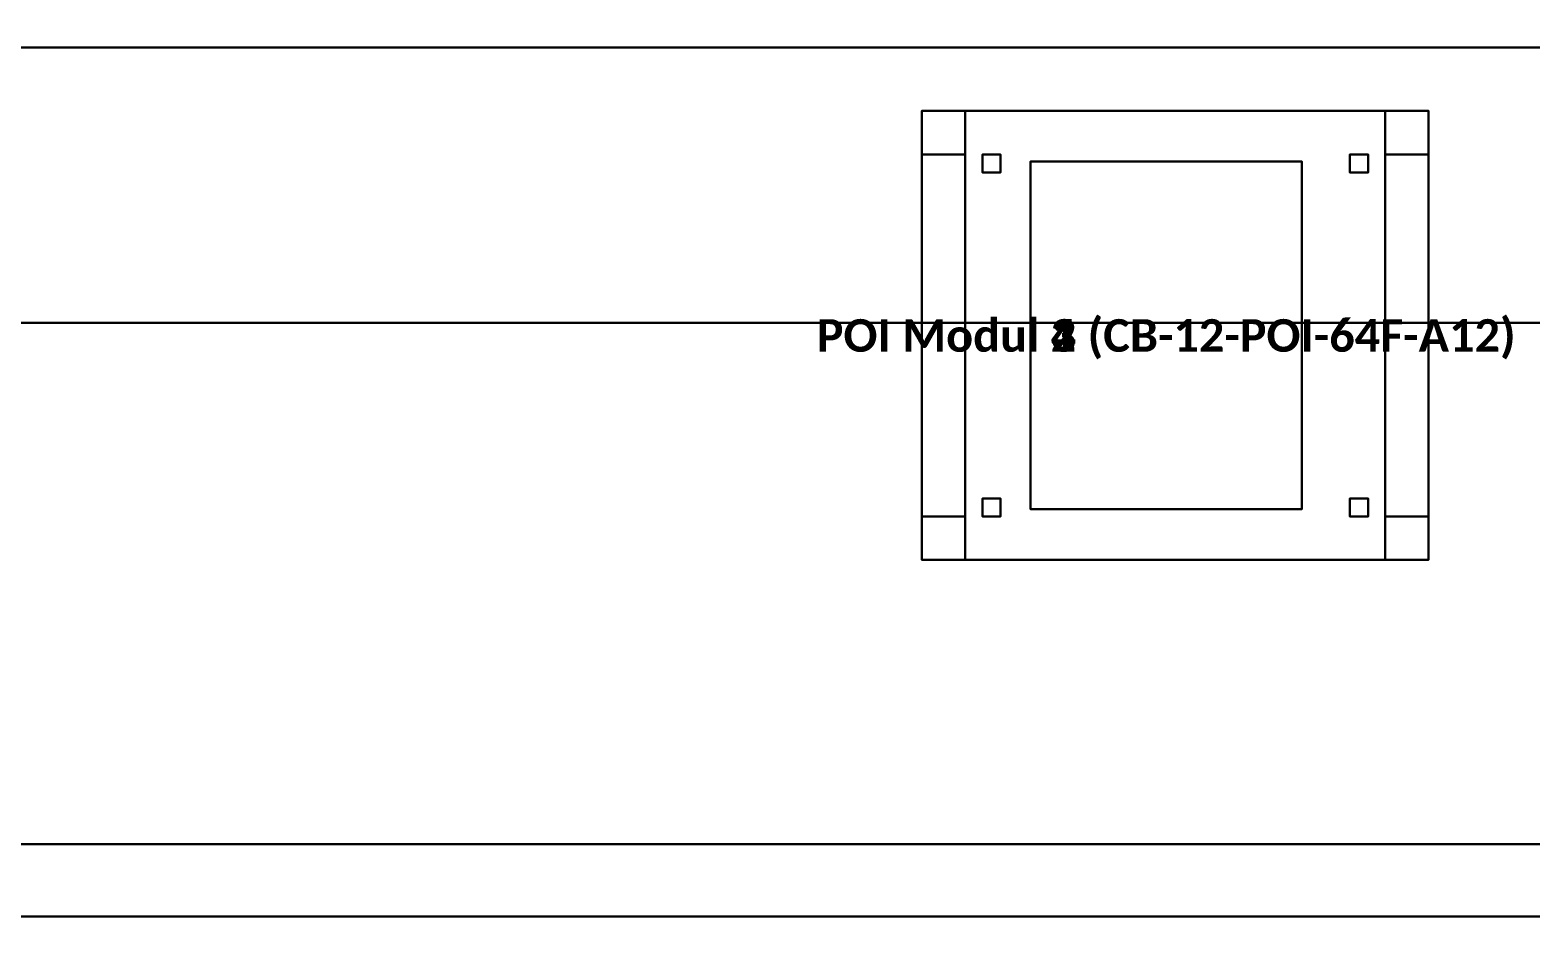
# Model space of a CAD drawing. Header units: metres. Extents: x -25 to 25, y -60.4 to 35.
# Drawn here: x 1.568 to 3.641, y 0.062 to 1.324 of the extents above; entities that cross this region are included whole.
import ezdxf
from ezdxf.enums import TextEntityAlignment as Align

# ---------------------------------------------------------------- set-up
doc = ezdxf.new("R2010")
doc.units = ezdxf.units.M
for name, color, linetype in [('EKP_POI_MODULLERI', 40, 'CONTINUOUS'), ('EKP_POI_TASIYICI_SASE', 30, 'CONTINUOUS'), ('MONTAJ_BORULARI', 2, 'CONTINUOUS'), ('ZEMIN_PLATFORM', 8, 'CONTINUOUS')]:
    doc.layers.add(name, color=color, linetype=linetype)
doc.styles.get("Standard").update_dxf_attribs({"font": 'calibrib.ttf'})

msp = doc.modelspace()

# ---------------------------------------------------------------- linework, layer by layer
at = {"layer": 'EKP_POI_MODULLERI'}
for p, q in [((3.325, 1.1424, 20.1585), (2.95, 1.1424, 20.1585)), ((2.95, 1.1424, 20.1585), (2.95, 0.6624, 20.1585)), ((3.325, 1.1424, 20.4225), (2.95, 1.1424, 20.4225)), ((2.95, 1.1424, 20.4225), (2.95, 0.6624, 20.4225)), ((2.95, 1.1424, 20.1585), (2.95, 1.1424, 20.4225)), ((3.325, 1.1424, 20.4735), (2.95, 1.1424, 20.4735)), ((2.95, 1.1424, 20.4735), (2.95, 0.6624, 20.4735)), ((3.325, 1.1424, 20.7375), (2.95, 1.1424, 20.7375)), ((2.95, 1.1424, 20.7375), (2.95, 0.6624, 20.7375)), ((2.95, 1.1424, 20.4735), (2.95, 1.1424, 20.7375)), ((3.325, 1.1424, 20.7885), (2.95, 1.1424, 20.7885)), ((2.95, 1.1424, 20.7885), (2.95, 0.6624, 20.7885)), ((3.325, 1.1424, 21.0525), (2.95, 1.1424, 21.0525)), ((2.95, 1.1424, 21.0525), (2.95, 0.6624, 21.0525)), ((2.95, 1.1424, 20.7885), (2.95, 1.1424, 21.0525)), ((3.325, 1.1424, 21.1035), (2.95, 1.1424, 21.1035)), ((2.95, 1.1424, 21.1035), (2.95, 0.6624, 21.1035)), ((3.325, 1.1424, 21.3675), (2.95, 1.1424, 21.3675)), ((2.95, 1.1424, 21.3675), (2.95, 0.6624, 21.3675)), ((2.95, 1.1424, 21.1035), (2.95, 1.1424, 21.3675)), ((3.325, 0.6624, 20.1585), (3.325, 1.1424, 20.1585)), ((3.325, 0.6624, 20.4225), (3.325, 1.1424, 20.4225)), ((3.325, 1.1424, 20.1585), (3.325, 1.1424, 20.4225)), ((3.325, 0.6624, 20.4735), (3.325, 1.1424, 20.4735)), ((3.325, 0.6624, 20.7375), (3.325, 1.1424, 20.7375)), ((3.325, 1.1424, 20.4735), (3.325, 1.1424, 20.7375)), ((3.325, 0.6624, 20.7885), (3.325, 1.1424, 20.7885)), ((3.325, 0.6624, 21.0525), (3.325, 1.1424, 21.0525)), ((3.325, 1.1424, 20.7885), (3.325, 1.1424, 21.0525)), ((3.325, 0.6624, 21.1035), (3.325, 1.1424, 21.1035)), ((3.325, 0.6624, 21.3675), (3.325, 1.1424, 21.3675)), ((3.325, 1.1424, 21.1035), (3.325, 1.1424, 21.3675)), ((2.95, 0.6624, 20.1585), (3.325, 0.6624, 20.1585)), ((2.95, 0.6624, 20.4225), (3.325, 0.6624, 20.4225)), ((2.95, 0.6624, 20.1585), (2.95, 0.6624, 20.4225)), ((2.95, 0.6624, 20.4735), (3.325, 0.6624, 20.4735)), ((2.95, 0.6624, 20.7375), (3.325, 0.6624, 20.7375)), ((2.95, 0.6624, 20.4735), (2.95, 0.6624, 20.7375)), ((2.95, 0.6624, 20.7885), (3.325, 0.6624, 20.7885)), ((2.95, 0.6624, 21.0525), (3.325, 0.6624, 21.0525)), ((2.95, 0.6624, 20.7885), (2.95, 0.6624, 21.0525)), ((2.95, 0.6624, 21.1035), (3.325, 0.6624, 21.1035)), ((2.95, 0.6624, 21.3675), (3.325, 0.6624, 21.3675)), ((2.95, 0.6624, 21.1035), (2.95, 0.6624, 21.3675)), ((3.325, 0.6624, 20.1585), (3.325, 0.6624, 20.4225)), ((3.325, 0.6624, 20.4735), (3.325, 0.6624, 20.7375)), ((3.325, 0.6624, 20.7885), (3.325, 0.6624, 21.0525)), ((3.325, 0.6624, 21.1035), (3.325, 0.6624, 21.3675))]:
    msp.add_line(p, q, dxfattribs=at)
for points in [[(2.95, 0.6624, 20.1585), (3.325, 0.6624, 20.1585), (3.325, 1.1424, 20.1585), (2.95, 1.1424, 20.1585)], [(2.95, 0.6624, 20.4225), (3.325, 0.6624, 20.4225), (3.325, 1.1424, 20.4225), (2.95, 1.1424, 20.4225)], [(2.95, 1.1424, 20.1585), (3.325, 1.1424, 20.1585), (3.325, 1.1424, 20.4225), (2.95, 1.1424, 20.4225)], [(2.95, 0.6624, 20.1585), (2.95, 1.1424, 20.1585), (2.95, 1.1424, 20.4225), (2.95, 0.6624, 20.4225)], [(2.95, 0.6624, 20.4735), (3.325, 0.6624, 20.4735), (3.325, 1.1424, 20.4735), (2.95, 1.1424, 20.4735)], [(2.95, 0.6624, 20.7375), (3.325, 0.6624, 20.7375), (3.325, 1.1424, 20.7375), (2.95, 1.1424, 20.7375)], [(2.95, 1.1424, 20.4735), (3.325, 1.1424, 20.4735), (3.325, 1.1424, 20.7375), (2.95, 1.1424, 20.7375)], [(2.95, 0.6624, 20.4735), (2.95, 1.1424, 20.4735), (2.95, 1.1424, 20.7375), (2.95, 0.6624, 20.7375)], [(2.95, 0.6624, 20.7885), (3.325, 0.6624, 20.7885), (3.325, 1.1424, 20.7885), (2.95, 1.1424, 20.7885)], [(2.95, 0.6624, 21.0525), (3.325, 0.6624, 21.0525), (3.325, 1.1424, 21.0525), (2.95, 1.1424, 21.0525)], [(2.95, 1.1424, 20.7885), (3.325, 1.1424, 20.7885), (3.325, 1.1424, 21.0525), (2.95, 1.1424, 21.0525)], [(2.95, 0.6624, 20.7885), (2.95, 1.1424, 20.7885), (2.95, 1.1424, 21.0525), (2.95, 0.6624, 21.0525)], [(2.95, 0.6624, 21.1035), (3.325, 0.6624, 21.1035), (3.325, 1.1424, 21.1035), (2.95, 1.1424, 21.1035)], [(2.95, 0.6624, 21.3675), (3.325, 0.6624, 21.3675), (3.325, 1.1424, 21.3675), (2.95, 1.1424, 21.3675)], [(2.95, 1.1424, 21.1035), (3.325, 1.1424, 21.1035), (3.325, 1.1424, 21.3675), (2.95, 1.1424, 21.3675)], [(2.95, 0.6624, 21.1035), (2.95, 1.1424, 21.1035), (2.95, 1.1424, 21.3675), (2.95, 0.6624, 21.3675)], [(3.325, 0.6624, 20.1585), (3.325, 1.1424, 20.1585), (3.325, 1.1424, 20.4225), (3.325, 0.6624, 20.4225)], [(3.325, 0.6624, 20.4735), (3.325, 1.1424, 20.4735), (3.325, 1.1424, 20.7375), (3.325, 0.6624, 20.7375)], [(3.325, 0.6624, 20.7885), (3.325, 1.1424, 20.7885), (3.325, 1.1424, 21.0525), (3.325, 0.6624, 21.0525)], [(3.325, 0.6624, 21.1035), (3.325, 1.1424, 21.1035), (3.325, 1.1424, 21.3675), (3.325, 0.6624, 21.3675)], [(2.95, 0.6624, 20.1585), (3.325, 0.6624, 20.1585), (3.325, 0.6624, 20.4225), (2.95, 0.6624, 20.4225)], [(2.95, 0.6624, 20.4735), (3.325, 0.6624, 20.4735), (3.325, 0.6624, 20.7375), (2.95, 0.6624, 20.7375)], [(2.95, 0.6624, 20.7885), (3.325, 0.6624, 20.7885), (3.325, 0.6624, 21.0525), (2.95, 0.6624, 21.0525)], [(2.95, 0.6624, 21.1035), (3.325, 0.6624, 21.1035), (3.325, 0.6624, 21.3675), (2.95, 0.6624, 21.3675)]]:
    msp.add_3dface(points, dxfattribs=at)
at = {"layer": 'EKP_POI_TASIYICI_SASE'}
for p, q in [((3.5, 1.2124, 20), (2.8, 1.2124, 20)), ((2.8, 1.2124, 20), (2.8, 0.5924, 20)), ((3.5, 1.2124, 20.1), (2.8, 1.2124, 20.1)), ((2.8, 1.2124, 20.1), (2.8, 0.5924, 20.1)), ((2.8, 1.2124, 20), (2.8, 1.2124, 20.1)), ((2.86, 1.2124, 20.1), (2.8, 1.2124, 20.1)), ((2.8, 1.2124, 20.1), (2.8, 1.1524, 20.1)), ((2.86, 1.2124, 21.42), (2.8, 1.2124, 21.42)), ((2.8, 1.2124, 21.42), (2.8, 1.1524, 21.42)), ((2.8, 1.2124, 20.1), (2.8, 1.2124, 21.42)), ((3.5, 1.2124, 21.42), (2.8, 1.2124, 21.42)), ((2.8, 1.2124, 21.42), (2.8, 0.5924, 21.42)), ((3.5, 1.2124, 21.48), (2.8, 1.2124, 21.48)), ((2.8, 1.2124, 21.48), (2.8, 0.5924, 21.48)), ((2.8, 1.2124, 21.42), (2.8, 1.2124, 21.48)), ((2.86, 1.1524, 20.1), (2.86, 1.2124, 20.1)), ((2.86, 1.1524, 21.42), (2.86, 1.2124, 21.42)), ((2.86, 1.2124, 20.1), (2.86, 1.2124, 21.42)), ((3.5, 1.2124, 20.1), (3.44, 1.2124, 20.1)), ((3.44, 1.2124, 20.1), (3.44, 1.1524, 20.1)), ((3.5, 1.2124, 21.42), (3.44, 1.2124, 21.42)), ((3.44, 1.2124, 21.42), (3.44, 1.1524, 21.42)), ((3.44, 1.2124, 20.1), (3.44, 1.2124, 21.42)), ((3.5, 0.5924, 20), (3.5, 1.2124, 20)), ((3.5, 0.5924, 20.1), (3.5, 1.2124, 20.1)), ((3.5, 1.2124, 20), (3.5, 1.2124, 20.1)), ((3.5, 1.1524, 20.1), (3.5, 1.2124, 20.1)), ((3.5, 1.1524, 21.42), (3.5, 1.2124, 21.42)), ((3.5, 1.2124, 20.1), (3.5, 1.2124, 21.42)), ((3.5, 0.5924, 21.42), (3.5, 1.2124, 21.42)), ((3.5, 0.5924, 21.48), (3.5, 1.2124, 21.48)), ((3.5, 1.2124, 21.42), (3.5, 1.2124, 21.48)), ((2.8, 1.1524, 20.1), (2.86, 1.1524, 20.1)), ((2.8, 1.1524, 21.42), (2.86, 1.1524, 21.42)), ((2.8, 1.1524, 20.1), (2.8, 1.1524, 21.42)), ((2.86, 1.1524, 20.14), (2.8, 1.1524, 20.14)), ((2.8, 1.1524, 20.14), (2.8, 0.6524, 20.14)), ((2.86, 1.1524, 20.18), (2.8, 1.1524, 20.18)), ((2.8, 1.1524, 20.18), (2.8, 0.6524, 20.18)), ((2.8, 1.1524, 20.14), (2.8, 1.1524, 20.18)), ((2.86, 1.1524, 20.74), (2.8, 1.1524, 20.74)), ((2.8, 1.1524, 20.74), (2.8, 0.6524, 20.74)), ((2.86, 1.1524, 20.78), (2.8, 1.1524, 20.78)), ((2.8, 1.1524, 20.78), (2.8, 0.6524, 20.78)), ((2.8, 1.1524, 20.74), (2.8, 1.1524, 20.78)), ((2.86, 1.1524, 21.36), (2.8, 1.1524, 21.36)), ((2.8, 1.1524, 21.36), (2.8, 0.6524, 21.36)), ((2.86, 1.1524, 21.4), (2.8, 1.1524, 21.4)), ((2.8, 1.1524, 21.4), (2.8, 0.6524, 21.4)), ((2.8, 1.1524, 21.36), (2.8, 1.1524, 21.4)), ((2.86, 1.1524, 20.1), (2.86, 1.1524, 21.42)), ((2.86, 0.6524, 20.14), (2.86, 1.1524, 20.14)), ((2.86, 0.6524, 20.18), (2.86, 1.1524, 20.18)), ((2.86, 1.1524, 20.14), (2.86, 1.1524, 20.18)), ((2.86, 0.6524, 20.74), (2.86, 1.1524, 20.74)), ((2.86, 0.6524, 20.78), (2.86, 1.1524, 20.78)), ((2.86, 1.1524, 20.74), (2.86, 1.1524, 20.78)), ((2.86, 0.6524, 21.36), (2.86, 1.1524, 21.36)), ((2.86, 0.6524, 21.4), (2.86, 1.1524, 21.4)), ((2.86, 1.1524, 21.36), (2.86, 1.1524, 21.4)), ((2.9087, 1.1524, 20.1), (2.8837, 1.1524, 20.1)), ((2.8837, 1.1524, 20.1), (2.8837, 1.1274, 20.1)), ((2.9087, 1.1524, 21.42), (2.8837, 1.1524, 21.42)), ((2.8837, 1.1524, 21.42), (2.8837, 1.1274, 21.42)), ((2.8837, 1.1524, 20.1), (2.8837, 1.1524, 21.42)), ((2.9087, 1.1274, 20.1), (2.9087, 1.1524, 20.1)), ((2.9087, 1.1274, 21.42), (2.9087, 1.1524, 21.42)), ((2.9087, 1.1524, 20.1), (2.9087, 1.1524, 21.42)), ((3.4163, 1.1524, 20.1), (3.3913, 1.1524, 20.1)), ((3.3913, 1.1524, 20.1), (3.3913, 1.1274, 20.1)), ((3.4163, 1.1524, 21.42), (3.3913, 1.1524, 21.42)), ((3.3913, 1.1524, 21.42), (3.3913, 1.1274, 21.42)), ((3.3913, 1.1524, 20.1), (3.3913, 1.1524, 21.42)), ((3.4163, 1.1274, 20.1), (3.4163, 1.1524, 20.1)), ((3.4163, 1.1274, 21.42), (3.4163, 1.1524, 21.42)), ((3.4163, 1.1524, 20.1), (3.4163, 1.1524, 21.42)), ((3.44, 1.1524, 20.1), (3.5, 1.1524, 20.1)), ((3.44, 1.1524, 21.42), (3.5, 1.1524, 21.42)), ((3.44, 1.1524, 20.1), (3.44, 1.1524, 21.42)), ((3.5, 1.1524, 20.14), (3.44, 1.1524, 20.14)), ((3.44, 1.1524, 20.14), (3.44, 0.6524, 20.14)), ((3.5, 1.1524, 20.18), (3.44, 1.1524, 20.18)), ((3.44, 1.1524, 20.18), (3.44, 0.6524, 20.18)), ((3.44, 1.1524, 20.14), (3.44, 1.1524, 20.18)), ((3.5, 1.1524, 20.74), (3.44, 1.1524, 20.74)), ((3.44, 1.1524, 20.74), (3.44, 0.6524, 20.74)), ((3.5, 1.1524, 20.78), (3.44, 1.1524, 20.78)), ((3.44, 1.1524, 20.78), (3.44, 0.6524, 20.78)), ((3.44, 1.1524, 20.74), (3.44, 1.1524, 20.78)), ((3.5, 1.1524, 21.36), (3.44, 1.1524, 21.36)), ((3.44, 1.1524, 21.36), (3.44, 0.6524, 21.36)), ((3.5, 1.1524, 21.4), (3.44, 1.1524, 21.4)), ((3.44, 1.1524, 21.4), (3.44, 0.6524, 21.4)), ((3.44, 1.1524, 21.36), (3.44, 1.1524, 21.4)), ((3.5, 1.1524, 20.1), (3.5, 1.1524, 21.42)), ((3.5, 0.6524, 20.14), (3.5, 1.1524, 20.14)), ((3.5, 0.6524, 20.18), (3.5, 1.1524, 20.18)), ((3.5, 1.1524, 20.14), (3.5, 1.1524, 20.18)), ((3.5, 0.6524, 20.74), (3.5, 1.1524, 20.74)), ((3.5, 0.6524, 20.78), (3.5, 1.1524, 20.78)), ((3.5, 1.1524, 20.74), (3.5, 1.1524, 20.78)), ((3.5, 0.6524, 21.36), (3.5, 1.1524, 21.36)), ((3.5, 0.6524, 21.4), (3.5, 1.1524, 21.4)), ((3.5, 1.1524, 21.36), (3.5, 1.1524, 21.4)), ((2.8837, 1.1274, 20.1), (2.9087, 1.1274, 20.1)), ((2.8837, 1.1274, 21.42), (2.9087, 1.1274, 21.42)), ((2.8837, 1.1274, 20.1), (2.8837, 1.1274, 21.42)), ((2.9087, 1.1274, 20.1), (2.9087, 1.1274, 21.42)), ((3.3913, 1.1274, 20.1), (3.4163, 1.1274, 20.1)), ((3.3913, 1.1274, 21.42), (3.4163, 1.1274, 21.42)), ((3.3913, 1.1274, 20.1), (3.3913, 1.1274, 21.42)), ((3.4163, 1.1274, 20.1), (3.4163, 1.1274, 21.42)), ((2.9087, 0.6774, 20.1), (2.8837, 0.6774, 20.1)), ((2.8837, 0.6774, 20.1), (2.8837, 0.6524, 20.1)), ((2.9087, 0.6774, 21.42), (2.8837, 0.6774, 21.42)), ((2.8837, 0.6774, 21.42), (2.8837, 0.6524, 21.42)), ((2.8837, 0.6774, 20.1), (2.8837, 0.6774, 21.42)), ((2.9087, 0.6524, 20.1), (2.9087, 0.6774, 20.1)), ((2.9087, 0.6524, 21.42), (2.9087, 0.6774, 21.42)), ((2.9087, 0.6774, 20.1), (2.9087, 0.6774, 21.42)), ((3.4163, 0.6774, 20.1), (3.3913, 0.6774, 20.1)), ((3.3913, 0.6774, 20.1), (3.3913, 0.6524, 20.1)), ((3.4163, 0.6774, 21.42), (3.3913, 0.6774, 21.42)), ((3.3913, 0.6774, 21.42), (3.3913, 0.6524, 21.42)), ((3.3913, 0.6774, 20.1), (3.3913, 0.6774, 21.42)), ((3.4163, 0.6524, 20.1), (3.4163, 0.6774, 20.1)), ((3.4163, 0.6524, 21.42), (3.4163, 0.6774, 21.42)), ((3.4163, 0.6774, 20.1), (3.4163, 0.6774, 21.42)), ((2.86, 0.6524, 20.1), (2.8, 0.6524, 20.1)), ((2.8, 0.6524, 20.1), (2.8, 0.5924, 20.1)), ((2.86, 0.6524, 21.42), (2.8, 0.6524, 21.42)), ((2.8, 0.6524, 21.42), (2.8, 0.5924, 21.42)), ((2.8, 0.6524, 20.1), (2.8, 0.6524, 21.42)), ((2.8, 0.6524, 20.14), (2.86, 0.6524, 20.14)), ((2.8, 0.6524, 20.18), (2.86, 0.6524, 20.18)), ((2.8, 0.6524, 20.14), (2.8, 0.6524, 20.18)), ((2.8, 0.6524, 20.74), (2.86, 0.6524, 20.74)), ((2.8, 0.6524, 20.78), (2.86, 0.6524, 20.78)), ((2.8, 0.6524, 20.74), (2.8, 0.6524, 20.78)), ((2.8, 0.6524, 21.36), (2.86, 0.6524, 21.36)), ((2.8, 0.6524, 21.4), (2.86, 0.6524, 21.4)), ((2.8, 0.6524, 21.36), (2.8, 0.6524, 21.4)), ((2.86, 0.5924, 20.1), (2.86, 0.6524, 20.1)), ((2.86, 0.5924, 21.42), (2.86, 0.6524, 21.42)), ((2.86, 0.6524, 20.1), (2.86, 0.6524, 21.42)), ((2.86, 0.6524, 20.14), (2.86, 0.6524, 20.18)), ((2.86, 0.6524, 20.74), (2.86, 0.6524, 20.78)), ((2.86, 0.6524, 21.36), (2.86, 0.6524, 21.4)), ((2.8837, 0.6524, 20.1), (2.9087, 0.6524, 20.1)), ((2.8837, 0.6524, 21.42), (2.9087, 0.6524, 21.42)), ((2.8837, 0.6524, 20.1), (2.8837, 0.6524, 21.42)), ((2.9087, 0.6524, 20.1), (2.9087, 0.6524, 21.42)), ((3.3913, 0.6524, 20.1), (3.4163, 0.6524, 20.1)), ((3.3913, 0.6524, 21.42), (3.4163, 0.6524, 21.42)), ((3.3913, 0.6524, 20.1), (3.3913, 0.6524, 21.42)), ((3.4163, 0.6524, 20.1), (3.4163, 0.6524, 21.42)), ((3.5, 0.6524, 20.1), (3.44, 0.6524, 20.1)), ((3.44, 0.6524, 20.1), (3.44, 0.5924, 20.1)), ((3.5, 0.6524, 21.42), (3.44, 0.6524, 21.42)), ((3.44, 0.6524, 21.42), (3.44, 0.5924, 21.42)), ((3.44, 0.6524, 20.1), (3.44, 0.6524, 21.42)), ((3.44, 0.6524, 20.14), (3.5, 0.6524, 20.14)), ((3.44, 0.6524, 20.18), (3.5, 0.6524, 20.18)), ((3.44, 0.6524, 20.14), (3.44, 0.6524, 20.18)), ((3.44, 0.6524, 20.74), (3.5, 0.6524, 20.74)), ((3.44, 0.6524, 20.78), (3.5, 0.6524, 20.78)), ((3.44, 0.6524, 20.74), (3.44, 0.6524, 20.78)), ((3.44, 0.6524, 21.36), (3.5, 0.6524, 21.36)), ((3.44, 0.6524, 21.4), (3.5, 0.6524, 21.4)), ((3.44, 0.6524, 21.36), (3.44, 0.6524, 21.4)), ((3.5, 0.5924, 20.1), (3.5, 0.6524, 20.1)), ((3.5, 0.5924, 21.42), (3.5, 0.6524, 21.42)), ((3.5, 0.6524, 20.1), (3.5, 0.6524, 21.42)), ((3.5, 0.6524, 20.14), (3.5, 0.6524, 20.18)), ((3.5, 0.6524, 20.74), (3.5, 0.6524, 20.78)), ((3.5, 0.6524, 21.36), (3.5, 0.6524, 21.4)), ((2.8, 0.5924, 20), (3.5, 0.5924, 20)), ((2.8, 0.5924, 20.1), (3.5, 0.5924, 20.1)), ((2.8, 0.5924, 20), (2.8, 0.5924, 20.1)), ((2.8, 0.5924, 20.1), (2.86, 0.5924, 20.1)), ((2.8, 0.5924, 21.42), (2.86, 0.5924, 21.42)), ((2.8, 0.5924, 20.1), (2.8, 0.5924, 21.42)), ((2.8, 0.5924, 21.42), (3.5, 0.5924, 21.42)), ((2.8, 0.5924, 21.48), (3.5, 0.5924, 21.48)), ((2.8, 0.5924, 21.42), (2.8, 0.5924, 21.48)), ((2.86, 0.5924, 20.1), (2.86, 0.5924, 21.42)), ((3.44, 0.5924, 20.1), (3.5, 0.5924, 20.1)), ((3.44, 0.5924, 21.42), (3.5, 0.5924, 21.42)), ((3.44, 0.5924, 20.1), (3.44, 0.5924, 21.42)), ((3.5, 0.5924, 20), (3.5, 0.5924, 20.1)), ((3.5, 0.5924, 20.1), (3.5, 0.5924, 21.42)), ((3.5, 0.5924, 21.42), (3.5, 0.5924, 21.48))]:
    msp.add_line(p, q, dxfattribs=at)
for points in [[(2.8, 0.5924, 20), (3.5, 0.5924, 20), (3.5, 1.2124, 20), (2.8, 1.2124, 20)], [(2.8, 0.5924, 20.1), (3.5, 0.5924, 20.1), (3.5, 1.2124, 20.1), (2.8, 1.2124, 20.1)], [(2.8, 1.2124, 20), (3.5, 1.2124, 20), (3.5, 1.2124, 20.1), (2.8, 1.2124, 20.1)], [(2.8, 0.5924, 20), (2.8, 1.2124, 20), (2.8, 1.2124, 20.1), (2.8, 0.5924, 20.1)], [(2.8, 1.1524, 20.1), (2.86, 1.1524, 20.1), (2.86, 1.2124, 20.1), (2.8, 1.2124, 20.1)], [(2.8, 1.1524, 21.42), (2.86, 1.1524, 21.42), (2.86, 1.2124, 21.42), (2.8, 1.2124, 21.42)], [(2.8, 1.2124, 20.1), (2.86, 1.2124, 20.1), (2.86, 1.2124, 21.42), (2.8, 1.2124, 21.42)], [(2.8, 1.1524, 20.1), (2.8, 1.2124, 20.1), (2.8, 1.2124, 21.42), (2.8, 1.1524, 21.42)], [(2.8, 0.5924, 21.42), (3.5, 0.5924, 21.42), (3.5, 1.2124, 21.42), (2.8, 1.2124, 21.42)], [(2.8, 0.5924, 21.48), (3.5, 0.5924, 21.48), (3.5, 1.2124, 21.48), (2.8, 1.2124, 21.48)], [(2.8, 1.2124, 21.42), (3.5, 1.2124, 21.42), (3.5, 1.2124, 21.48), (2.8, 1.2124, 21.48)], [(2.8, 0.5924, 21.42), (2.8, 1.2124, 21.42), (2.8, 1.2124, 21.48), (2.8, 0.5924, 21.48)], [(2.86, 1.1524, 20.1), (2.86, 1.2124, 20.1), (2.86, 1.2124, 21.42), (2.86, 1.1524, 21.42)], [(3.44, 1.1524, 20.1), (3.5, 1.1524, 20.1), (3.5, 1.2124, 20.1), (3.44, 1.2124, 20.1)], [(3.44, 1.1524, 21.42), (3.5, 1.1524, 21.42), (3.5, 1.2124, 21.42), (3.44, 1.2124, 21.42)], [(3.44, 1.2124, 20.1), (3.5, 1.2124, 20.1), (3.5, 1.2124, 21.42), (3.44, 1.2124, 21.42)], [(3.44, 1.1524, 20.1), (3.44, 1.2124, 20.1), (3.44, 1.2124, 21.42), (3.44, 1.1524, 21.42)], [(3.5, 0.5924, 20), (3.5, 1.2124, 20), (3.5, 1.2124, 20.1), (3.5, 0.5924, 20.1)], [(3.5, 1.1524, 20.1), (3.5, 1.2124, 20.1), (3.5, 1.2124, 21.42), (3.5, 1.1524, 21.42)], [(3.5, 0.5924, 21.42), (3.5, 1.2124, 21.42), (3.5, 1.2124, 21.48), (3.5, 0.5924, 21.48)], [(2.8, 1.1524, 20.1), (2.86, 1.1524, 20.1), (2.86, 1.1524, 21.42), (2.8, 1.1524, 21.42)], [(2.8, 0.6524, 20.14), (2.86, 0.6524, 20.14), (2.86, 1.1524, 20.14), (2.8, 1.1524, 20.14)], [(2.8, 0.6524, 20.18), (2.86, 0.6524, 20.18), (2.86, 1.1524, 20.18), (2.8, 1.1524, 20.18)], [(2.8, 1.1524, 20.14), (2.86, 1.1524, 20.14), (2.86, 1.1524, 20.18), (2.8, 1.1524, 20.18)], [(2.8, 0.6524, 20.14), (2.8, 1.1524, 20.14), (2.8, 1.1524, 20.18), (2.8, 0.6524, 20.18)], [(2.8, 0.6524, 20.74), (2.86, 0.6524, 20.74), (2.86, 1.1524, 20.74), (2.8, 1.1524, 20.74)], [(2.8, 0.6524, 20.78), (2.86, 0.6524, 20.78), (2.86, 1.1524, 20.78), (2.8, 1.1524, 20.78)], [(2.8, 1.1524, 20.74), (2.86, 1.1524, 20.74), (2.86, 1.1524, 20.78), (2.8, 1.1524, 20.78)], [(2.8, 0.6524, 20.74), (2.8, 1.1524, 20.74), (2.8, 1.1524, 20.78), (2.8, 0.6524, 20.78)], [(2.8, 0.6524, 21.36), (2.86, 0.6524, 21.36), (2.86, 1.1524, 21.36), (2.8, 1.1524, 21.36)], [(2.8, 0.6524, 21.4), (2.86, 0.6524, 21.4), (2.86, 1.1524, 21.4), (2.8, 1.1524, 21.4)], [(2.8, 1.1524, 21.36), (2.86, 1.1524, 21.36), (2.86, 1.1524, 21.4), (2.8, 1.1524, 21.4)], [(2.8, 0.6524, 21.36), (2.8, 1.1524, 21.36), (2.8, 1.1524, 21.4), (2.8, 0.6524, 21.4)], [(2.86, 0.6524, 20.14), (2.86, 1.1524, 20.14), (2.86, 1.1524, 20.18), (2.86, 0.6524, 20.18)], [(2.86, 0.6524, 20.74), (2.86, 1.1524, 20.74), (2.86, 1.1524, 20.78), (2.86, 0.6524, 20.78)], [(2.86, 0.6524, 21.36), (2.86, 1.1524, 21.36), (2.86, 1.1524, 21.4), (2.86, 0.6524, 21.4)], [(2.8837, 1.1274, 20.1), (2.9087, 1.1274, 20.1), (2.9087, 1.1524, 20.1), (2.8837, 1.1524, 20.1)], [(2.8837, 1.1274, 21.42), (2.9087, 1.1274, 21.42), (2.9087, 1.1524, 21.42), (2.8837, 1.1524, 21.42)], [(2.8837, 1.1524, 20.1), (2.9087, 1.1524, 20.1), (2.9087, 1.1524, 21.42), (2.8837, 1.1524, 21.42)], [(2.8837, 1.1274, 20.1), (2.8837, 1.1524, 20.1), (2.8837, 1.1524, 21.42), (2.8837, 1.1274, 21.42)], [(2.9087, 1.1274, 20.1), (2.9087, 1.1524, 20.1), (2.9087, 1.1524, 21.42), (2.9087, 1.1274, 21.42)], [(3.3913, 1.1274, 20.1), (3.4163, 1.1274, 20.1), (3.4163, 1.1524, 20.1), (3.3913, 1.1524, 20.1)], [(3.3913, 1.1274, 21.42), (3.4163, 1.1274, 21.42), (3.4163, 1.1524, 21.42), (3.3913, 1.1524, 21.42)], [(3.3913, 1.1524, 20.1), (3.4163, 1.1524, 20.1), (3.4163, 1.1524, 21.42), (3.3913, 1.1524, 21.42)], [(3.3913, 1.1274, 20.1), (3.3913, 1.1524, 20.1), (3.3913, 1.1524, 21.42), (3.3913, 1.1274, 21.42)], [(3.4163, 1.1274, 20.1), (3.4163, 1.1524, 20.1), (3.4163, 1.1524, 21.42), (3.4163, 1.1274, 21.42)], [(3.44, 1.1524, 20.1), (3.5, 1.1524, 20.1), (3.5, 1.1524, 21.42), (3.44, 1.1524, 21.42)], [(3.44, 0.6524, 20.14), (3.5, 0.6524, 20.14), (3.5, 1.1524, 20.14), (3.44, 1.1524, 20.14)], [(3.44, 0.6524, 20.18), (3.5, 0.6524, 20.18), (3.5, 1.1524, 20.18), (3.44, 1.1524, 20.18)], [(3.44, 1.1524, 20.14), (3.5, 1.1524, 20.14), (3.5, 1.1524, 20.18), (3.44, 1.1524, 20.18)], [(3.44, 0.6524, 20.14), (3.44, 1.1524, 20.14), (3.44, 1.1524, 20.18), (3.44, 0.6524, 20.18)], [(3.44, 0.6524, 20.74), (3.5, 0.6524, 20.74), (3.5, 1.1524, 20.74), (3.44, 1.1524, 20.74)], [(3.44, 0.6524, 20.78), (3.5, 0.6524, 20.78), (3.5, 1.1524, 20.78), (3.44, 1.1524, 20.78)], [(3.44, 1.1524, 20.74), (3.5, 1.1524, 20.74), (3.5, 1.1524, 20.78), (3.44, 1.1524, 20.78)], [(3.44, 0.6524, 20.74), (3.44, 1.1524, 20.74), (3.44, 1.1524, 20.78), (3.44, 0.6524, 20.78)], [(3.44, 0.6524, 21.36), (3.5, 0.6524, 21.36), (3.5, 1.1524, 21.36), (3.44, 1.1524, 21.36)], [(3.44, 0.6524, 21.4), (3.5, 0.6524, 21.4), (3.5, 1.1524, 21.4), (3.44, 1.1524, 21.4)], [(3.44, 1.1524, 21.36), (3.5, 1.1524, 21.36), (3.5, 1.1524, 21.4), (3.44, 1.1524, 21.4)], [(3.44, 0.6524, 21.36), (3.44, 1.1524, 21.36), (3.44, 1.1524, 21.4), (3.44, 0.6524, 21.4)], [(3.5, 0.6524, 20.14), (3.5, 1.1524, 20.14), (3.5, 1.1524, 20.18), (3.5, 0.6524, 20.18)], [(3.5, 0.6524, 20.74), (3.5, 1.1524, 20.74), (3.5, 1.1524, 20.78), (3.5, 0.6524, 20.78)], [(3.5, 0.6524, 21.36), (3.5, 1.1524, 21.36), (3.5, 1.1524, 21.4), (3.5, 0.6524, 21.4)], [(2.8837, 1.1274, 20.1), (2.9087, 1.1274, 20.1), (2.9087, 1.1274, 21.42), (2.8837, 1.1274, 21.42)], [(3.3913, 1.1274, 20.1), (3.4163, 1.1274, 20.1), (3.4163, 1.1274, 21.42), (3.3913, 1.1274, 21.42)], [(2.8837, 0.6524, 20.1), (2.9087, 0.6524, 20.1), (2.9087, 0.6774, 20.1), (2.8837, 0.6774, 20.1)], [(2.8837, 0.6524, 21.42), (2.9087, 0.6524, 21.42), (2.9087, 0.6774, 21.42), (2.8837, 0.6774, 21.42)], [(2.8837, 0.6774, 20.1), (2.9087, 0.6774, 20.1), (2.9087, 0.6774, 21.42), (2.8837, 0.6774, 21.42)], [(2.8837, 0.6524, 20.1), (2.8837, 0.6774, 20.1), (2.8837, 0.6774, 21.42), (2.8837, 0.6524, 21.42)], [(2.9087, 0.6524, 20.1), (2.9087, 0.6774, 20.1), (2.9087, 0.6774, 21.42), (2.9087, 0.6524, 21.42)], [(3.3913, 0.6524, 20.1), (3.4163, 0.6524, 20.1), (3.4163, 0.6774, 20.1), (3.3913, 0.6774, 20.1)], [(3.3913, 0.6524, 21.42), (3.4163, 0.6524, 21.42), (3.4163, 0.6774, 21.42), (3.3913, 0.6774, 21.42)], [(3.3913, 0.6774, 20.1), (3.4163, 0.6774, 20.1), (3.4163, 0.6774, 21.42), (3.3913, 0.6774, 21.42)], [(3.3913, 0.6524, 20.1), (3.3913, 0.6774, 20.1), (3.3913, 0.6774, 21.42), (3.3913, 0.6524, 21.42)], [(3.4163, 0.6524, 20.1), (3.4163, 0.6774, 20.1), (3.4163, 0.6774, 21.42), (3.4163, 0.6524, 21.42)], [(2.8, 0.5924, 20.1), (2.86, 0.5924, 20.1), (2.86, 0.6524, 20.1), (2.8, 0.6524, 20.1)], [(2.8, 0.5924, 21.42), (2.86, 0.5924, 21.42), (2.86, 0.6524, 21.42), (2.8, 0.6524, 21.42)], [(2.8, 0.6524, 20.1), (2.86, 0.6524, 20.1), (2.86, 0.6524, 21.42), (2.8, 0.6524, 21.42)], [(2.8, 0.5924, 20.1), (2.8, 0.6524, 20.1), (2.8, 0.6524, 21.42), (2.8, 0.5924, 21.42)], [(2.8, 0.6524, 20.14), (2.86, 0.6524, 20.14), (2.86, 0.6524, 20.18), (2.8, 0.6524, 20.18)], [(2.8, 0.6524, 20.74), (2.86, 0.6524, 20.74), (2.86, 0.6524, 20.78), (2.8, 0.6524, 20.78)], [(2.8, 0.6524, 21.36), (2.86, 0.6524, 21.36), (2.86, 0.6524, 21.4), (2.8, 0.6524, 21.4)], [(2.86, 0.5924, 20.1), (2.86, 0.6524, 20.1), (2.86, 0.6524, 21.42), (2.86, 0.5924, 21.42)], [(2.8837, 0.6524, 20.1), (2.9087, 0.6524, 20.1), (2.9087, 0.6524, 21.42), (2.8837, 0.6524, 21.42)], [(3.3913, 0.6524, 20.1), (3.4163, 0.6524, 20.1), (3.4163, 0.6524, 21.42), (3.3913, 0.6524, 21.42)], [(3.44, 0.5924, 20.1), (3.5, 0.5924, 20.1), (3.5, 0.6524, 20.1), (3.44, 0.6524, 20.1)], [(3.44, 0.5924, 21.42), (3.5, 0.5924, 21.42), (3.5, 0.6524, 21.42), (3.44, 0.6524, 21.42)], [(3.44, 0.6524, 20.1), (3.5, 0.6524, 20.1), (3.5, 0.6524, 21.42), (3.44, 0.6524, 21.42)], [(3.44, 0.5924, 20.1), (3.44, 0.6524, 20.1), (3.44, 0.6524, 21.42), (3.44, 0.5924, 21.42)], [(3.44, 0.6524, 20.14), (3.5, 0.6524, 20.14), (3.5, 0.6524, 20.18), (3.44, 0.6524, 20.18)], [(3.44, 0.6524, 20.74), (3.5, 0.6524, 20.74), (3.5, 0.6524, 20.78), (3.44, 0.6524, 20.78)], [(3.44, 0.6524, 21.36), (3.5, 0.6524, 21.36), (3.5, 0.6524, 21.4), (3.44, 0.6524, 21.4)], [(3.5, 0.5924, 20.1), (3.5, 0.6524, 20.1), (3.5, 0.6524, 21.42), (3.5, 0.5924, 21.42)], [(2.8, 0.5924, 20), (3.5, 0.5924, 20), (3.5, 0.5924, 20.1), (2.8, 0.5924, 20.1)], [(2.8, 0.5924, 20.1), (2.86, 0.5924, 20.1), (2.86, 0.5924, 21.42), (2.8, 0.5924, 21.42)], [(2.8, 0.5924, 21.42), (3.5, 0.5924, 21.42), (3.5, 0.5924, 21.48), (2.8, 0.5924, 21.48)], [(3.44, 0.5924, 20.1), (3.5, 0.5924, 20.1), (3.5, 0.5924, 21.42), (3.44, 0.5924, 21.42)]]:
    msp.add_3dface(points, dxfattribs=at)
at = {"layer": 'MONTAJ_BORULARI'}
for p, q in [((-25, 0.92, -1.7), (25, 0.92, -1.7)), ((-25, 0.92, -0.2), (25, 0.92, -0.2)), ((25, 0.2, -1.7), (-25, 0.2, -1.7)), ((25, 0.2, -0.2), (-25, 0.2, -0.2))]:
    msp.add_line(p, q, dxfattribs=at)
for points in [[(-25, 0.92, -1.7), (25, 0.92, -1.7), (25, 2.42, -1.7), (-25, 2.42, -1.7)], [(-25, 0.92, -0.2), (25, 0.92, -0.2), (25, 2.42, -0.2), (-25, 2.42, -0.2)], [(-25, 0.92, -1.7), (25, 0.92, -1.7), (25, 0.92, -0.2), (-25, 0.92, -0.2)], [(-25, -1.3, -1.7), (25, -1.3, -1.7), (25, 0.2, -1.7), (-25, 0.2, -1.7)], [(-25, -1.3, -0.2), (25, -1.3, -0.2), (25, 0.2, -0.2), (-25, 0.2, -0.2)], [(-25, 0.2, -1.7), (25, 0.2, -1.7), (25, 0.2, -0.2), (-25, 0.2, -0.2)]]:
    msp.add_3dface(points, dxfattribs=at)
at = {"layer": 'ZEMIN_PLATFORM'}
for p, q in [((3.7, 1.3, -0.05), (-3.7, 1.3, -0.05)), ((3.7, 1.3), (-3.7, 1.3)), ((3.7, 1.3, 7.45), (-3.7, 1.3, 7.45)), ((3.7, 1.3, 7.5), (-3.7, 1.3, 7.5)), ((-3.7, 0.1, -0.05), (3.7, 0.1, -0.05)), ((-3.7, 0.1), (3.7, 0.1)), ((-3.7, 0.1, 7.45), (3.7, 0.1, 7.45)), ((-3.7, 0.1, 7.5), (3.7, 0.1, 7.5))]:
    msp.add_line(p, q, dxfattribs=at)
for points in [[(-3.7, 0.1, -0.05), (3.7, 0.1, -0.05), (3.7, 1.3, -0.05), (-3.7, 1.3, -0.05)], [(-3.7, 0.1), (3.7, 0.1), (3.7, 1.3), (-3.7, 1.3)], [(-3.7, 1.3, -0.05), (3.7, 1.3, -0.05), (3.7, 1.3), (-3.7, 1.3)], [(-3.7, 0.1, 7.45), (3.7, 0.1, 7.45), (3.7, 1.3, 7.45), (-3.7, 1.3, 7.45)], [(-3.7, 0.1, 7.5), (3.7, 0.1, 7.5), (3.7, 1.3, 7.5), (-3.7, 1.3, 7.5)], [(-3.7, 1.3, 7.45), (3.7, 1.3, 7.45), (3.7, 1.3, 7.5), (-3.7, 1.3, 7.5)], [(-3.7, 0.1, -0.05), (3.7, 0.1, -0.05), (3.7, 0.1), (-3.7, 0.1)], [(-3.7, 0.1, 7.45), (3.7, 0.1, 7.45), (3.7, 0.1, 7.5), (-3.7, 0.1, 7.5)]]:
    msp.add_3dface(points, dxfattribs=at)

# ---------------------------------------------------------------- texts
at = {"layer": 'EKP_POI_MODULLERI'}
for s in ['POI Modul 1 (CB-12-POI-64F-A12)', 'POI Modul 2 (CB-12-POI-64F-A12)', 'POI Modul 3 (CB-12-POI-64F-A12)', 'POI Modul 4 (CB-12-POI-64F-A12)']:
    msp.add_text(s, height=0.045, dxfattribs=at).set_placement((3.1375, 0.9024), align=Align.MIDDLE_CENTER)

doc.saveas('drawing.dxf')
